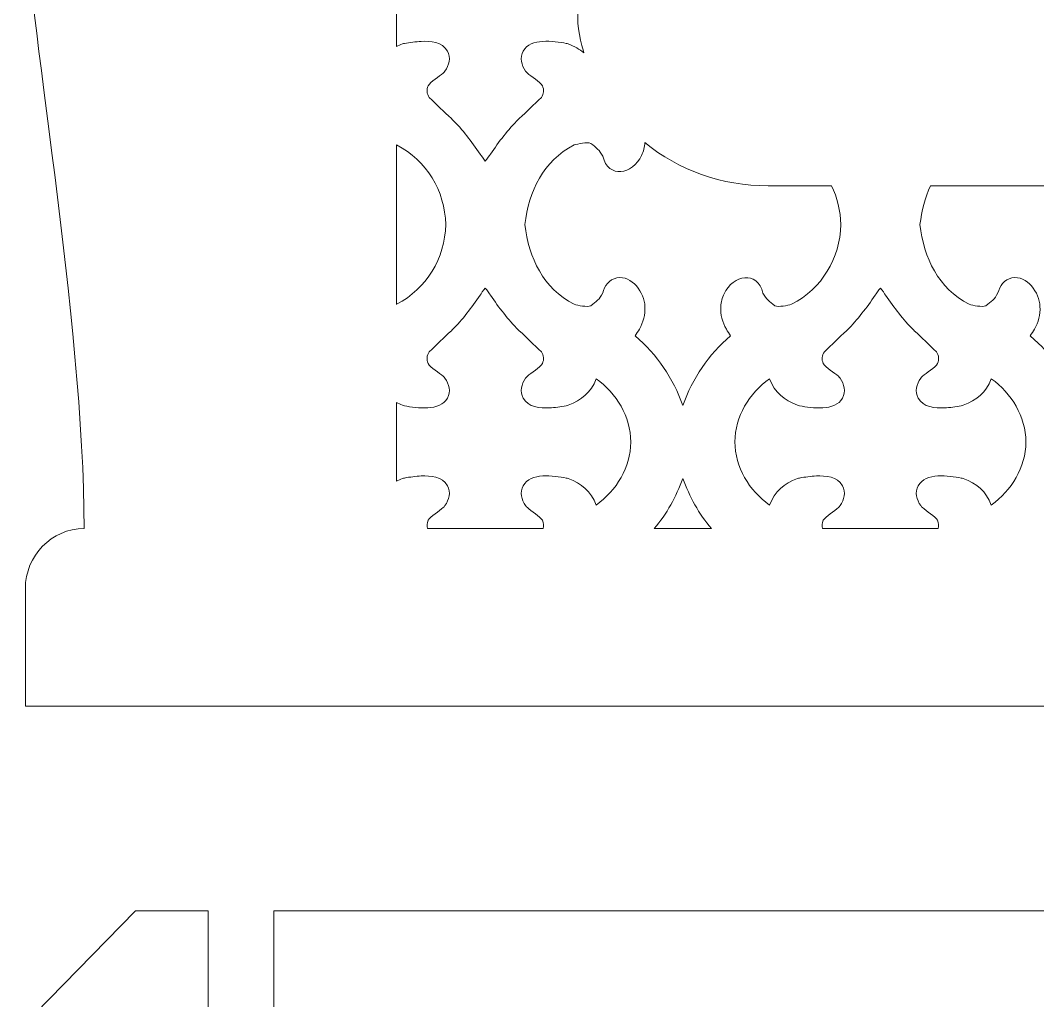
# Model space of a CAD drawing. Header units: centimetres. Extents: x -20.7 to 20.7, y -27.6 to 27.6.
# Drawn here: x -20.722 to -16.395, y -2.438 to 1.733 of the extents above; entities that cross this region are included whole.
import ezdxf

# ---------------------------------------------------------------- set-up
doc = ezdxf.new("R2010")
doc.units = ezdxf.units.CM
doc.header["$MEASUREMENT"] = 0
doc.layers.add('layer 1', color=7, linetype='Continuous')

msp = doc.modelspace()

# ---------------------------------------------------------------- linework, layer by layer
at = {"layer": 'layer 1', "color": 250, "lineweight": 9}
for points, knots in [([(-7.50279, -1.18522), (-7.50279, -1.18522), (-7.20121, -1.18541), (-7.20121, -1.18541), (-7.20121, -1.18541), (-7.20121, -1.18541), (-6.95456, -1.18541), (-6.95456, -1.18541), (-6.95456, -1.18541), (-6.95456, -1.18541), (-6.70456, -1.18541), (-6.70456, -1.18541), (-6.70456, -1.18541), (-6.70456, -1.18541), (-6.70456, -0.68541), (-6.70456, -0.68541), (-6.70456, -0.68541), (-6.70456, -0.54415), (-6.81649, -0.42964), (-6.95456, -0.42964), (-6.95456, -0.42964), (-6.95456, 0.45433), (-6.70456, 1.82606), (-6.70456, 2.19529), (-6.70456, 2.19529), (-6.70456, 2.19529), (-6.70456, 2.93388), (-6.70456, 2.93388), (-6.70456, 2.93388), (-6.70456, 3.30311), (-6.95456, 4.67484), (-6.95456, 5.55881), (-6.95456, 5.55881), (-6.81649, 5.55881), (-6.70456, 5.67332), (-6.70456, 5.81458), (-6.70456, 5.81458), (-6.70456, 5.81458), (-6.70456, 6.31458), (-6.70456, 6.31458), (-6.70456, 6.31458), (-6.70456, 6.31458), (-7.19431, 6.81459), (-7.19431, 6.81459), (-7.19431, 6.81459), (-7.19431, 6.81459), (-7.50279, 6.81459), (-7.50279, 6.81459), (-7.50279, 6.81459), (-7.50279, 6.81459), (-7.50279, 2.99458), (-7.50279, 2.99458), (-7.50279, 2.99458), (-7.50279, 2.99458), (-7.78279, 2.99458), (-7.78279, 2.99458), (-7.78279, 2.99458), (-7.78279, 2.99458), (-7.78279, 6.81459), (-7.78279, 6.81459), (-7.78279, 6.81459), (-7.78279, 6.81459), (-19.62279, 6.81459), (-19.62279, 6.81459), (-19.62279, 6.81459), (-19.62279, 6.81459), (-19.62279, 2.99458), (-19.62279, 2.99458), (-19.62279, 2.99458), (-19.62279, 2.99458), (-19.90279, 2.99458), (-19.90279, 2.99458), (-19.90279, 2.99458), (-19.90279, 2.99458), (-19.90279, 6.81459), (-19.90279, 6.81459), (-19.90279, 6.81459), (-19.90279, 6.81459), (-20.21127, 6.81459), (-20.21127, 6.81459), (-20.21127, 6.81459), (-20.21127, 6.81459), (-20.70102, 6.31458), (-20.70102, 6.31458), (-20.70102, 6.31458), (-20.70102, 6.31458), (-20.70102, 5.81458), (-20.70102, 5.81458), (-20.70102, 5.81458), (-20.70102, 5.67332), (-20.58909, 5.55881), (-20.45102, 5.55881), (-20.45102, 5.55881), (-20.45102, 4.67484), (-20.70102, 3.30311), (-20.70102, 2.93388), (-20.70102, 2.93388), (-20.70102, 2.93388), (-20.70102, 2.19529), (-20.70102, 2.19529), (-20.70102, 2.19529), (-20.70102, 1.82606), (-20.45102, 0.45433), (-20.45102, -0.42964), (-20.45102, -0.42964), (-20.58909, -0.42964), (-20.70102, -0.54415), (-20.70102, -0.68541), (-20.70102, -0.68541), (-20.70102, -0.68541), (-20.70102, -1.18541), (-20.70102, -1.18541), (-20.70102, -1.18541), (-20.70102, -1.18541), (-20.45102, -1.18541), (-20.45102, -1.18541), (-20.45102, -1.18541), (-20.45102, -1.18541), (-20.20437, -1.18541), (-20.20437, -1.18541), (-20.20437, -1.18541), (-20.20437, -1.18541), (-19.90279, -1.18522), (-19.90279, -1.18522), (-19.90279, -1.18522), (-19.90279, -1.18522), (-7.50279, -1.18522), (-7.50279, -1.18522)], [0, 0, 0, 0, 0.030303, 0.030303, 0.030303, 0.030303, 0.0606061, 0.0606061, 0.0606061, 0.0606061, 0.0909091, 0.0909091, 0.0909091, 0.0909091, 0.1212121, 0.1212121, 0.1212121, 0.1212121, 0.1515152, 0.1515152, 0.1515152, 0.1515152, 0.1818182, 0.1818182, 0.1818182, 0.1818182, 0.2121212, 0.2121212, 0.2121212, 0.2121212, 0.2424242, 0.2424242, 0.2424242, 0.2424242, 0.2727273, 0.2727273, 0.2727273, 0.2727273, 0.3030303, 0.3030303, 0.3030303, 0.3030303, 0.3333333, 0.3333333, 0.3333333, 0.3333333, 0.3636364, 0.3636364, 0.3636364, 0.3636364, 0.3939394, 0.3939394, 0.3939394, 0.3939394, 0.4242424, 0.4242424, 0.4242424, 0.4242424, 0.4545455, 0.4545455, 0.4545455, 0.4545455, 0.4848485, 0.4848485, 0.4848485, 0.4848485, 0.5151515, 0.5151515, 0.5151515, 0.5151515, 0.5454545, 0.5454545, 0.5454545, 0.5454545, 0.5757576, 0.5757576, 0.5757576, 0.5757576, 0.6060606, 0.6060606, 0.6060606, 0.6060606, 0.6363636, 0.6363636, 0.6363636, 0.6363636, 0.6666667, 0.6666667, 0.6666667, 0.6666667, 0.6969697, 0.6969697, 0.6969697, 0.6969697, 0.7272727, 0.7272727, 0.7272727, 0.7272727, 0.7575758, 0.7575758, 0.7575758, 0.7575758, 0.7878788, 0.7878788, 0.7878788, 0.7878788, 0.8181818, 0.8181818, 0.8181818, 0.8181818, 0.8484848, 0.8484848, 0.8484848, 0.8484848, 0.8787879, 0.8787879, 0.8787879, 0.8787879, 0.9090909, 0.9090909, 0.9090909, 0.9090909, 0.9393939, 0.9393939, 0.9393939, 0.9393939, 1, 1, 1, 1]), ([(-19.12279, 1.95601), (-19.12279, 1.95601), (-19.12279, 1.62166), (-19.12279, 1.62166), (-19.12279, 1.62166), (-19.11456, 1.62564), (-19.10585, 1.62933), (-19.09661, 1.6328), (-19.09661, 1.6328), (-19.09661, 1.6328), (-19.09264, 1.63429), (-19.09264, 1.63429), (-19.09264, 1.63429), (-19.09264, 1.63429), (-19.08848, 1.63509), (-19.08848, 1.63509), (-19.08848, 1.63509), (-19.06523, 1.63956), (-19.04066, 1.64273), (-19.01705, 1.6438), (-19.01705, 1.6438), (-18.97731, 1.64561), (-18.92737, 1.64184), (-18.90572, 1.60255), (-18.90572, 1.60255), (-18.88992, 1.57389), (-18.89848, 1.54303), (-18.91603, 1.51772), (-18.91603, 1.51772), (-18.91603, 1.51772), (-18.91927, 1.51303), (-18.91927, 1.51303), (-18.91927, 1.51303), (-18.91927, 1.51303), (-18.92349, 1.5092), (-18.92349, 1.5092), (-18.92349, 1.5092), (-18.93917, 1.49495), (-18.97803, 1.47273), (-18.98746, 1.45526), (-18.98746, 1.45526), (-18.99532, 1.43643), (-18.99401, 1.42177), (-18.98298, 1.40529), (-18.98298, 1.40529), (-18.95062, 1.37615), (-18.9213, 1.34431), (-18.88871, 1.31548), (-18.88871, 1.31548), (-18.88871, 1.31548), (-18.88758, 1.31448), (-18.88758, 1.31448), (-18.88758, 1.31448), (-18.88758, 1.31448), (-18.88652, 1.31342), (-18.88652, 1.31342), (-18.88652, 1.31342), (-18.84037, 1.26736), (-18.80341, 1.21771), (-18.76659, 1.16423), (-18.76659, 1.16423), (-18.76268, 1.15854), (-18.7528, 1.14404), (-18.74461, 1.13438), (-18.74461, 1.13438), (-18.73641, 1.14404), (-18.72653, 1.15855), (-18.72261, 1.16423), (-18.72261, 1.16423), (-18.68579, 1.21771), (-18.64885, 1.26736), (-18.60269, 1.31342), (-18.60269, 1.31342), (-18.60269, 1.31342), (-18.60163, 1.31448), (-18.60163, 1.31448), (-18.60163, 1.31448), (-18.60163, 1.31448), (-18.60051, 1.31547), (-18.60051, 1.31547), (-18.60051, 1.31547), (-18.56792, 1.34431), (-18.53859, 1.37615), (-18.50623, 1.4053), (-18.50623, 1.4053), (-18.4952, 1.42178), (-18.4939, 1.43642), (-18.50176, 1.45526), (-18.50176, 1.45526), (-18.51119, 1.47273), (-18.55004, 1.49495), (-18.56571, 1.5092), (-18.56571, 1.5092), (-18.56571, 1.5092), (-18.56993, 1.51303), (-18.56993, 1.51303), (-18.56993, 1.51303), (-18.56993, 1.51303), (-18.57317, 1.51772), (-18.57317, 1.51772), (-18.57317, 1.51772), (-18.59072, 1.54303), (-18.59928, 1.57389), (-18.58348, 1.60256), (-18.58348, 1.60256), (-18.5523, 1.65912), (-18.45386, 1.6453), (-18.40074, 1.63509), (-18.40074, 1.63509), (-18.40074, 1.63509), (-18.39657, 1.63429), (-18.39657, 1.63429), (-18.39657, 1.63429), (-18.39657, 1.63429), (-18.39259, 1.6328), (-18.39259, 1.6328), (-18.39259, 1.6328), (-18.36589, 1.62277), (-18.34351, 1.6109), (-18.32489, 1.59542), (-18.32489, 1.59542), (-18.32489, 1.59542), (-18.327, 1.60185), (-18.327, 1.60185), (-18.327, 1.60185), (-18.36763, 1.72986), (-18.35821, 1.85408), (-18.29874, 1.9745), (-18.29874, 1.9745), (-18.29047, 1.99125), (-18.28141, 2.00886), (-18.2732, 2.02658), (-18.2732, 2.02658), (-18.2732, 2.02658), (-18.2732, 2.05668), (-18.2732, 2.05668), (-18.2732, 2.05668), (-18.29601, 1.99789), (-18.33385, 1.96693), (-18.3926, 1.94487), (-18.3926, 1.94487), (-18.3926, 1.94487), (-18.39656, 1.94339), (-18.39656, 1.94339), (-18.39656, 1.94339), (-18.39656, 1.94339), (-18.40071, 1.94258), (-18.40071, 1.94258), (-18.40071, 1.94258), (-18.42396, 1.9381), (-18.44854, 1.93494), (-18.47215, 1.93386), (-18.47215, 1.93386), (-18.51189, 1.93205), (-18.56182, 1.93582), (-18.58348, 1.9751), (-18.58348, 1.9751), (-18.59928, 2.00377), (-18.59072, 2.03463), (-18.57317, 2.05994), (-18.57317, 2.05994), (-18.57317, 2.05994), (-18.56993, 2.06462), (-18.56993, 2.06462), (-18.56993, 2.06462), (-18.56993, 2.06462), (-18.56572, 2.06845), (-18.56572, 2.06845), (-18.56572, 2.06845), (-18.55005, 2.0827), (-18.51119, 2.10494), (-18.50175, 2.12241), (-18.50175, 2.12241), (-18.4939, 2.14124), (-18.4952, 2.15588), (-18.50623, 2.17236), (-18.50623, 2.17236), (-18.53859, 2.20151), (-18.56792, 2.23335), (-18.60051, 2.26219), (-18.60051, 2.26219), (-18.60051, 2.26219), (-18.60163, 2.26318), (-18.60163, 2.26318), (-18.60163, 2.26318), (-18.60163, 2.26318), (-18.60269, 2.26424), (-18.60269, 2.26424), (-18.60269, 2.26424), (-18.64885, 2.3103), (-18.6858, 2.35995), (-18.72261, 2.41343), (-18.72261, 2.41343), (-18.72653, 2.41911), (-18.73641, 2.43362), (-18.74461, 2.44328), (-18.74461, 2.44328), (-18.7528, 2.43362), (-18.76268, 2.41912), (-18.76659, 2.41343), (-18.76659, 2.41343), (-18.80341, 2.35995), (-18.84037, 2.3103), (-18.88652, 2.26424), (-18.88652, 2.26424), (-18.88652, 2.26424), (-18.88758, 2.26318), (-18.88758, 2.26318), (-18.88758, 2.26318), (-18.88758, 2.26318), (-18.88871, 2.26218), (-18.88871, 2.26218), (-18.88871, 2.26218), (-18.9213, 2.23335), (-18.95062, 2.20151), (-18.98298, 2.17237), (-18.98298, 2.17237), (-18.994, 2.15589), (-18.99532, 2.14124), (-18.98747, 2.12241), (-18.98747, 2.12241), (-18.97803, 2.10495), (-18.93916, 2.0827), (-18.92349, 2.06846), (-18.92349, 2.06846), (-18.92349, 2.06846), (-18.91927, 2.06463), (-18.91927, 2.06463), (-18.91927, 2.06463), (-18.91927, 2.06463), (-18.91603, 2.05994), (-18.91603, 2.05994), (-18.91603, 2.05994), (-18.89848, 2.03463), (-18.88992, 2.00377), (-18.90572, 1.97511), (-18.90572, 1.97511), (-18.93689, 1.91856), (-19.03537, 1.93233), (-19.0885, 1.94259), (-19.0885, 1.94259), (-19.0885, 1.94259), (-19.09265, 1.94339), (-19.09265, 1.94339), (-19.09265, 1.94339), (-19.09265, 1.94339), (-19.0966, 1.94487), (-19.0966, 1.94487), (-19.0966, 1.94487), (-19.10584, 1.94834), (-19.11456, 1.95203), (-19.12279, 1.95601)], [0, 0, 0, 0, 0.015625, 0.015625, 0.015625, 0.015625, 0.03125, 0.03125, 0.03125, 0.03125, 0.046875, 0.046875, 0.046875, 0.046875, 0.0625, 0.0625, 0.0625, 0.0625, 0.078125, 0.078125, 0.078125, 0.078125, 0.09375, 0.09375, 0.09375, 0.09375, 0.109375, 0.109375, 0.109375, 0.109375, 0.125, 0.125, 0.125, 0.125, 0.140625, 0.140625, 0.140625, 0.140625, 0.15625, 0.15625, 0.15625, 0.15625, 0.171875, 0.171875, 0.171875, 0.171875, 0.1875, 0.1875, 0.1875, 0.1875, 0.203125, 0.203125, 0.203125, 0.203125, 0.21875, 0.21875, 0.21875, 0.21875, 0.234375, 0.234375, 0.234375, 0.234375, 0.25, 0.25, 0.25, 0.25, 0.265625, 0.265625, 0.265625, 0.265625, 0.28125, 0.28125, 0.28125, 0.28125, 0.296875, 0.296875, 0.296875, 0.296875, 0.3125, 0.3125, 0.3125, 0.3125, 0.328125, 0.328125, 0.328125, 0.328125, 0.34375, 0.34375, 0.34375, 0.34375, 0.359375, 0.359375, 0.359375, 0.359375, 0.375, 0.375, 0.375, 0.375, 0.390625, 0.390625, 0.390625, 0.390625, 0.40625, 0.40625, 0.40625, 0.40625, 0.421875, 0.421875, 0.421875, 0.421875, 0.4375, 0.4375, 0.4375, 0.4375, 0.453125, 0.453125, 0.453125, 0.453125, 0.46875, 0.46875, 0.46875, 0.46875, 0.484375, 0.484375, 0.484375, 0.484375, 0.5, 0.5, 0.5, 0.5, 0.515625, 0.515625, 0.515625, 0.515625, 0.53125, 0.53125, 0.53125, 0.53125, 0.546875, 0.546875, 0.546875, 0.546875, 0.5625, 0.5625, 0.5625, 0.5625, 0.578125, 0.578125, 0.578125, 0.578125, 0.59375, 0.59375, 0.59375, 0.59375, 0.609375, 0.609375, 0.609375, 0.609375, 0.625, 0.625, 0.625, 0.625, 0.640625, 0.640625, 0.640625, 0.640625, 0.65625, 0.65625, 0.65625, 0.65625, 0.671875, 0.671875, 0.671875, 0.671875, 0.6875, 0.6875, 0.6875, 0.6875, 0.703125, 0.703125, 0.703125, 0.703125, 0.71875, 0.71875, 0.71875, 0.71875, 0.734375, 0.734375, 0.734375, 0.734375, 0.75, 0.75, 0.75, 0.75, 0.765625, 0.765625, 0.765625, 0.765625, 0.78125, 0.78125, 0.78125, 0.78125, 0.796875, 0.796875, 0.796875, 0.796875, 0.8125, 0.8125, 0.8125, 0.8125, 0.828125, 0.828125, 0.828125, 0.828125, 0.84375, 0.84375, 0.84375, 0.84375, 0.859375, 0.859375, 0.859375, 0.859375, 0.875, 0.875, 0.875, 0.875, 0.890625, 0.890625, 0.890625, 0.890625, 0.90625, 0.90625, 0.90625, 0.90625, 0.921875, 0.921875, 0.921875, 0.921875, 0.9375, 0.9375, 0.9375, 0.9375, 0.953125, 0.953125, 0.953125, 0.953125, 0.96875, 0.96875, 0.96875, 0.96875, 1, 1, 1, 1]), ([(-17.27176, 1.0294), (-17.36158, 1.02943), (-17.45139, 1.02932), (-17.5413, 1.02912), (-17.5413, 1.02912), (-17.73979, 1.02873), (-17.92266, 1.09583), (-18.06579, 1.21322), (-18.06579, 1.21322), (-18.06579, 1.21322), (-18.06582, 1.21277), (-18.06582, 1.21277), (-18.06582, 1.21277), (-18.06619, 1.194), (-18.07143, 1.17537), (-18.07963, 1.15856), (-18.07963, 1.15856), (-18.11952, 1.07684), (-18.22089, 1.05853), (-18.24499, 1.15515), (-18.24499, 1.15515), (-18.25848, 1.1819), (-18.2727, 1.19135), (-18.29612, 1.20983), (-18.29612, 1.20983), (-18.31261, 1.21622), (-18.34932, 1.208), (-18.36714, 1.20314), (-18.36714, 1.20314), (-18.49871, 1.1347), (-18.55931, 1.00632), (-18.5762, 0.86407), (-18.5762, 0.86407), (-18.55931, 0.72182), (-18.49871, 0.59344), (-18.36714, 0.525), (-18.36714, 0.525), (-18.34932, 0.52014), (-18.31261, 0.51192), (-18.29613, 0.51833), (-18.29613, 0.51833), (-18.27266, 0.53682), (-18.25845, 0.54626), (-18.24494, 0.57309), (-18.24494, 0.57309), (-18.23708, 0.60369), (-18.21829, 0.63055), (-18.1851, 0.63718), (-18.1851, 0.63718), (-18.12073, 0.65003), (-18.06713, 0.57375), (-18.06582, 0.51542), (-18.06582, 0.51542), (-18.06363, 0.48071), (-18.07276, 0.44891), (-18.08938, 0.41864), (-18.08938, 0.41864), (-18.09442, 0.40947), (-18.10133, 0.39984), (-18.10756, 0.3904), (-18.10756, 0.3904), (-18.01261, 0.31064), (-17.94594, 0.20965), (-17.90431, 0.09432), (-17.90431, 0.09432), (-17.86267, 0.20966), (-17.79599, 0.31065), (-17.70104, 0.39041), (-17.70104, 0.39041), (-17.70723, 0.39977), (-17.71417, 0.40944), (-17.71923, 0.41864), (-17.71923, 0.41864), (-17.73584, 0.4489), (-17.74497, 0.48069), (-17.74279, 0.51537), (-17.74279, 0.51537), (-17.74241, 0.53414), (-17.73717, 0.55278), (-17.72897, 0.56959), (-17.72897, 0.56959), (-17.68907, 0.6513), (-17.58771, 0.66961), (-17.56362, 0.573), (-17.56362, 0.573), (-17.55013, 0.54624), (-17.53592, 0.5368), (-17.51248, 0.51833), (-17.51248, 0.51833), (-17.49599, 0.51192), (-17.45929, 0.52014), (-17.44146, 0.525), (-17.44146, 0.525), (-17.31193, 0.59226), (-17.23653, 0.71934), (-17.2321, 0.86407), (-17.2321, 0.86407), (-17.23391, 0.92307), (-17.24751, 0.97912), (-17.27176, 1.0294)], [0, 0, 0, 0, 0.0384615, 0.0384615, 0.0384615, 0.0384615, 0.0769231, 0.0769231, 0.0769231, 0.0769231, 0.1153846, 0.1153846, 0.1153846, 0.1153846, 0.1538462, 0.1538462, 0.1538462, 0.1538462, 0.1923077, 0.1923077, 0.1923077, 0.1923077, 0.2307692, 0.2307692, 0.2307692, 0.2307692, 0.2692308, 0.2692308, 0.2692308, 0.2692308, 0.3076923, 0.3076923, 0.3076923, 0.3076923, 0.3461538, 0.3461538, 0.3461538, 0.3461538, 0.3846154, 0.3846154, 0.3846154, 0.3846154, 0.4230769, 0.4230769, 0.4230769, 0.4230769, 0.4615385, 0.4615385, 0.4615385, 0.4615385, 0.5, 0.5, 0.5, 0.5, 0.5384615, 0.5384615, 0.5384615, 0.5384615, 0.5769231, 0.5769231, 0.5769231, 0.5769231, 0.6153846, 0.6153846, 0.6153846, 0.6153846, 0.6538462, 0.6538462, 0.6538462, 0.6538462, 0.6923077, 0.6923077, 0.6923077, 0.6923077, 0.7307692, 0.7307692, 0.7307692, 0.7307692, 0.7692308, 0.7692308, 0.7692308, 0.7692308, 0.8076923, 0.8076923, 0.8076923, 0.8076923, 0.8461538, 0.8461538, 0.8461538, 0.8461538, 0.8846154, 0.8846154, 0.8846154, 0.8846154, 0.9230769, 0.9230769, 0.9230769, 0.9230769, 1, 1, 1, 1]), ([(-19.12279, 1.20333), (-19.12279, 1.20333), (-19.12279, 0.52481), (-19.12279, 0.52481), (-19.12279, 0.52481), (-19.12279, 0.52481), (-19.12207, 0.525), (-19.12207, 0.525), (-19.12207, 0.525), (-18.99253, 0.59226), (-18.91714, 0.71934), (-18.9127, 0.86407), (-18.9127, 0.86407), (-18.91714, 1.0088), (-18.99253, 1.13588), (-19.12207, 1.20314), (-19.12207, 1.20314), (-19.12207, 1.20314), (-19.12279, 1.20333), (-19.12279, 1.20333)], [0, 0, 0, 0, 0.1666667, 0.1666667, 0.1666667, 0.1666667, 0.3333333, 0.3333333, 0.3333333, 0.3333333, 0.5, 0.5, 0.5, 0.5, 0.6666667, 0.6666667, 0.6666667, 0.6666667, 1, 1, 1, 1]), ([(-15.59106, 1.02921), (-15.90767, 1.0297), (-16.2243, 1.02912), (-16.54091, 1.02912), (-16.54091, 1.02912), (-16.64418, 1.02912), (-16.74744, 1.02918), (-16.85071, 1.02925), (-16.85071, 1.02925), (-16.87431, 0.97867), (-16.88865, 0.92254), (-16.89559, 0.86407), (-16.89559, 0.86407), (-16.8787, 0.72182), (-16.81811, 0.59344), (-16.68653, 0.525), (-16.68653, 0.525), (-16.66871, 0.52014), (-16.63201, 0.51192), (-16.61553, 0.51833), (-16.61553, 0.51833), (-16.59206, 0.53682), (-16.57784, 0.54626), (-16.56433, 0.57309), (-16.56433, 0.57309), (-16.55647, 0.60369), (-16.53768, 0.63055), (-16.50449, 0.63718), (-16.50449, 0.63718), (-16.44012, 0.65002), (-16.38653, 0.57375), (-16.38521, 0.51542), (-16.38521, 0.51542), (-16.38302, 0.48072), (-16.39215, 0.44892), (-16.40877, 0.41865), (-16.40877, 0.41865), (-16.41381, 0.40946), (-16.42072, 0.39983), (-16.42694, 0.39039), (-16.42694, 0.39039), (-16.332, 0.31064), (-16.26533, 0.20965), (-16.2237, 0.09432), (-16.2237, 0.09432), (-16.18206, 0.20966), (-16.11538, 0.31065), (-16.02043, 0.39042), (-16.02043, 0.39042), (-16.02662, 0.39978), (-16.03356, 0.40944), (-16.03861, 0.41864), (-16.03861, 0.41864), (-16.05523, 0.4489), (-16.06436, 0.48068), (-16.06219, 0.51537), (-16.06219, 0.51537), (-16.06181, 0.53414), (-16.05657, 0.55278), (-16.04837, 0.56959), (-16.04837, 0.56959), (-16.00847, 0.65129), (-15.90711, 0.66961), (-15.88301, 0.573), (-15.88301, 0.573), (-15.86952, 0.54624), (-15.85532, 0.53681), (-15.83188, 0.51833), (-15.83188, 0.51833), (-15.81538, 0.51192), (-15.77868, 0.52014), (-15.76085, 0.525), (-15.76085, 0.525), (-15.63132, 0.59226), (-15.55592, 0.71934), (-15.55149, 0.86407), (-15.55149, 0.86407), (-15.55329, 0.92299), (-15.56687, 0.97899), (-15.59106, 1.02921)], [0, 0, 0, 0, 0.047619, 0.047619, 0.047619, 0.047619, 0.0952381, 0.0952381, 0.0952381, 0.0952381, 0.1428571, 0.1428571, 0.1428571, 0.1428571, 0.1904762, 0.1904762, 0.1904762, 0.1904762, 0.2380952, 0.2380952, 0.2380952, 0.2380952, 0.2857143, 0.2857143, 0.2857143, 0.2857143, 0.3333333, 0.3333333, 0.3333333, 0.3333333, 0.3809524, 0.3809524, 0.3809524, 0.3809524, 0.4285714, 0.4285714, 0.4285714, 0.4285714, 0.4761905, 0.4761905, 0.4761905, 0.4761905, 0.5238095, 0.5238095, 0.5238095, 0.5238095, 0.5714286, 0.5714286, 0.5714286, 0.5714286, 0.6190476, 0.6190476, 0.6190476, 0.6190476, 0.6666667, 0.6666667, 0.6666667, 0.6666667, 0.7142857, 0.7142857, 0.7142857, 0.7142857, 0.7619048, 0.7619048, 0.7619048, 0.7619048, 0.8095238, 0.8095238, 0.8095238, 0.8095238, 0.8571429, 0.8571429, 0.8571429, 0.8571429, 0.9047619, 0.9047619, 0.9047619, 0.9047619, 1, 1, 1, 1]), ([(-19.12279, 0.10648), (-19.12279, 0.10648), (-19.12279, -0.22786), (-19.12279, -0.22786), (-19.12279, -0.22786), (-19.11456, -0.22388), (-19.10584, -0.22019), (-19.0966, -0.21672), (-19.0966, -0.21672), (-19.0966, -0.21672), (-19.09264, -0.21523), (-19.09264, -0.21523), (-19.09264, -0.21523), (-19.09264, -0.21523), (-19.08848, -0.21443), (-19.08848, -0.21443), (-19.08848, -0.21443), (-19.06523, -0.20996), (-19.04066, -0.20679), (-19.01705, -0.20572), (-19.01705, -0.20572), (-18.97731, -0.20391), (-18.92737, -0.20768), (-18.90572, -0.24697), (-18.90572, -0.24697), (-18.88992, -0.27563), (-18.89848, -0.30649), (-18.91603, -0.3318), (-18.91603, -0.3318), (-18.91603, -0.3318), (-18.91928, -0.33649), (-18.91928, -0.33649), (-18.91928, -0.33649), (-18.91928, -0.33649), (-18.9235, -0.34033), (-18.9235, -0.34033), (-18.9235, -0.34033), (-18.93918, -0.35457), (-18.97803, -0.37679), (-18.98747, -0.39426), (-18.98747, -0.39426), (-18.99295, -0.40741), (-18.99396, -0.41852), (-18.99032, -0.42964), (-18.99032, -0.42964), (-18.99032, -0.42964), (-18.49889, -0.42964), (-18.49889, -0.42964), (-18.49889, -0.42964), (-18.49525, -0.41852), (-18.49627, -0.40741), (-18.50175, -0.39426), (-18.50175, -0.39426), (-18.5112, -0.37678), (-18.55003, -0.35457), (-18.56571, -0.34032), (-18.56571, -0.34032), (-18.56571, -0.34032), (-18.56993, -0.33649), (-18.56993, -0.33649), (-18.56993, -0.33649), (-18.56993, -0.33649), (-18.57317, -0.3318), (-18.57317, -0.3318), (-18.57317, -0.3318), (-18.59072, -0.30649), (-18.59928, -0.27563), (-18.58348, -0.24696), (-18.58348, -0.24696), (-18.5523, -0.1904), (-18.45386, -0.20422), (-18.40074, -0.21443), (-18.40074, -0.21443), (-18.40074, -0.21443), (-18.39657, -0.21523), (-18.39657, -0.21523), (-18.39657, -0.21523), (-18.39657, -0.21523), (-18.3926, -0.21672), (-18.3926, -0.21672), (-18.3926, -0.21672), (-18.33359, -0.23888), (-18.29568, -0.27002), (-18.2729, -0.3293), (-18.2729, -0.3293), (-18.18604, -0.26713), (-18.12678, -0.16917), (-18.12573, -0.06117), (-18.12573, -0.06117), (-18.12678, 0.0477), (-18.18604, 0.14575), (-18.2729, 0.20793), (-18.2729, 0.20793), (-18.29569, 0.14864), (-18.33359, 0.1175), (-18.39261, 0.09535), (-18.39261, 0.09535), (-18.39261, 0.09535), (-18.39659, 0.09385), (-18.39659, 0.09385), (-18.39659, 0.09385), (-18.39659, 0.09385), (-18.40077, 0.09305), (-18.40077, 0.09305), (-18.40077, 0.09305), (-18.42402, 0.0886), (-18.44854, 0.08543), (-18.47215, 0.08435), (-18.47215, 0.08435), (-18.51189, 0.08255), (-18.56182, 0.08631), (-18.58348, 0.12559), (-18.58348, 0.12559), (-18.59928, 0.15426), (-18.59072, 0.18512), (-18.57317, 0.21043), (-18.57317, 0.21043), (-18.57317, 0.21043), (-18.56993, 0.21512), (-18.56993, 0.21512), (-18.56993, 0.21512), (-18.56993, 0.21512), (-18.56571, 0.21895), (-18.56571, 0.21895), (-18.56571, 0.21895), (-18.55003, 0.2332), (-18.51119, 0.25541), (-18.50175, 0.27289), (-18.50175, 0.27289), (-18.4939, 0.29171), (-18.4952, 0.30637), (-18.50623, 0.32284), (-18.50623, 0.32284), (-18.53859, 0.352), (-18.56793, 0.38384), (-18.60052, 0.41268), (-18.60052, 0.41268), (-18.60052, 0.41268), (-18.60163, 0.41367), (-18.60163, 0.41367), (-18.60163, 0.41367), (-18.60163, 0.41367), (-18.60269, 0.41473), (-18.60269, 0.41473), (-18.60269, 0.41473), (-18.64884, 0.46079), (-18.6858, 0.51043), (-18.72261, 0.56391), (-18.72261, 0.56391), (-18.72653, 0.56959), (-18.73641, 0.5841), (-18.74461, 0.59377), (-18.74461, 0.59377), (-18.75281, 0.5841), (-18.76268, 0.5696), (-18.76659, 0.56391), (-18.76659, 0.56391), (-18.8034, 0.51043), (-18.84037, 0.46079), (-18.88652, 0.41473), (-18.88652, 0.41473), (-18.88652, 0.41473), (-18.88758, 0.41367), (-18.88758, 0.41367), (-18.88758, 0.41367), (-18.88758, 0.41367), (-18.8887, 0.41268), (-18.8887, 0.41268), (-18.8887, 0.41268), (-18.92128, 0.38384), (-18.95062, 0.352), (-18.98298, 0.32285), (-18.98298, 0.32285), (-18.994, 0.30637), (-18.99532, 0.29171), (-18.98747, 0.27289), (-18.98747, 0.27289), (-18.97803, 0.25542), (-18.93918, 0.2332), (-18.9235, 0.21896), (-18.9235, 0.21896), (-18.9235, 0.21896), (-18.91928, 0.21512), (-18.91928, 0.21512), (-18.91928, 0.21512), (-18.91928, 0.21512), (-18.91603, 0.21043), (-18.91603, 0.21043), (-18.91603, 0.21043), (-18.89848, 0.18512), (-18.88992, 0.15426), (-18.90572, 0.1256), (-18.90572, 0.1256), (-18.9369, 0.06902), (-19.03532, 0.08286), (-19.08845, 0.09306), (-19.08845, 0.09306), (-19.08845, 0.09306), (-19.09262, 0.09386), (-19.09262, 0.09386), (-19.09262, 0.09386), (-19.09262, 0.09386), (-19.0966, 0.09535), (-19.0966, 0.09535), (-19.0966, 0.09535), (-19.10584, 0.09882), (-19.11456, 0.1025), (-19.12279, 0.10648)], [0, 0, 0, 0, 0.0188679, 0.0188679, 0.0188679, 0.0188679, 0.0377358, 0.0377358, 0.0377358, 0.0377358, 0.0566038, 0.0566038, 0.0566038, 0.0566038, 0.0754717, 0.0754717, 0.0754717, 0.0754717, 0.0943396, 0.0943396, 0.0943396, 0.0943396, 0.1132075, 0.1132075, 0.1132075, 0.1132075, 0.1320755, 0.1320755, 0.1320755, 0.1320755, 0.1509434, 0.1509434, 0.1509434, 0.1509434, 0.1698113, 0.1698113, 0.1698113, 0.1698113, 0.1886792, 0.1886792, 0.1886792, 0.1886792, 0.2075472, 0.2075472, 0.2075472, 0.2075472, 0.2264151, 0.2264151, 0.2264151, 0.2264151, 0.245283, 0.245283, 0.245283, 0.245283, 0.2641509, 0.2641509, 0.2641509, 0.2641509, 0.2830189, 0.2830189, 0.2830189, 0.2830189, 0.3018868, 0.3018868, 0.3018868, 0.3018868, 0.3207547, 0.3207547, 0.3207547, 0.3207547, 0.3396226, 0.3396226, 0.3396226, 0.3396226, 0.3584906, 0.3584906, 0.3584906, 0.3584906, 0.3773585, 0.3773585, 0.3773585, 0.3773585, 0.3962264, 0.3962264, 0.3962264, 0.3962264, 0.4150943, 0.4150943, 0.4150943, 0.4150943, 0.4339623, 0.4339623, 0.4339623, 0.4339623, 0.4528302, 0.4528302, 0.4528302, 0.4528302, 0.4716981, 0.4716981, 0.4716981, 0.4716981, 0.490566, 0.490566, 0.490566, 0.490566, 0.509434, 0.509434, 0.509434, 0.509434, 0.5283019, 0.5283019, 0.5283019, 0.5283019, 0.5471698, 0.5471698, 0.5471698, 0.5471698, 0.5660377, 0.5660377, 0.5660377, 0.5660377, 0.5849057, 0.5849057, 0.5849057, 0.5849057, 0.6037736, 0.6037736, 0.6037736, 0.6037736, 0.6226415, 0.6226415, 0.6226415, 0.6226415, 0.6415094, 0.6415094, 0.6415094, 0.6415094, 0.6603774, 0.6603774, 0.6603774, 0.6603774, 0.6792453, 0.6792453, 0.6792453, 0.6792453, 0.6981132, 0.6981132, 0.6981132, 0.6981132, 0.7169811, 0.7169811, 0.7169811, 0.7169811, 0.7358491, 0.7358491, 0.7358491, 0.7358491, 0.754717, 0.754717, 0.754717, 0.754717, 0.7735849, 0.7735849, 0.7735849, 0.7735849, 0.7924528, 0.7924528, 0.7924528, 0.7924528, 0.8113208, 0.8113208, 0.8113208, 0.8113208, 0.8301887, 0.8301887, 0.8301887, 0.8301887, 0.8490566, 0.8490566, 0.8490566, 0.8490566, 0.8679245, 0.8679245, 0.8679245, 0.8679245, 0.8867925, 0.8867925, 0.8867925, 0.8867925, 0.9056604, 0.9056604, 0.9056604, 0.9056604, 0.9245283, 0.9245283, 0.9245283, 0.9245283, 0.9433962, 0.9433962, 0.9433962, 0.9433962, 0.9622642, 0.9622642, 0.9622642, 0.9622642, 1, 1, 1, 1]), ([(-17.30972, -0.42964), (-17.30972, -0.42964), (-16.81829, -0.42964), (-16.81829, -0.42964), (-16.81829, -0.42964), (-16.81464, -0.41852), (-16.81566, -0.40741), (-16.82114, -0.39426), (-16.82114, -0.39426), (-16.83058, -0.37679), (-16.86943, -0.35457), (-16.88511, -0.34033), (-16.88511, -0.34033), (-16.88511, -0.34033), (-16.88933, -0.33649), (-16.88933, -0.33649), (-16.88933, -0.33649), (-16.88933, -0.33649), (-16.89258, -0.3318), (-16.89258, -0.3318), (-16.89258, -0.3318), (-16.91013, -0.30649), (-16.91869, -0.27563), (-16.90289, -0.24697), (-16.90289, -0.24697), (-16.87171, -0.1904), (-16.77325, -0.20421), (-16.72013, -0.21443), (-16.72013, -0.21443), (-16.72013, -0.21443), (-16.71597, -0.21523), (-16.71597, -0.21523), (-16.71597, -0.21523), (-16.71597, -0.21523), (-16.71201, -0.21672), (-16.71201, -0.21672), (-16.71201, -0.21672), (-16.65299, -0.23888), (-16.61508, -0.27001), (-16.59229, -0.3293), (-16.59229, -0.3293), (-16.50543, -0.26713), (-16.44617, -0.16917), (-16.44512, -0.06117), (-16.44512, -0.06117), (-16.44617, 0.0477), (-16.50543, 0.14575), (-16.59229, 0.20793), (-16.59229, 0.20793), (-16.61508, 0.14864), (-16.65299, 0.1175), (-16.71201, 0.09535), (-16.71201, 0.09535), (-16.71201, 0.09535), (-16.71599, 0.09386), (-16.71599, 0.09386), (-16.71599, 0.09386), (-16.71599, 0.09386), (-16.72016, 0.09306), (-16.72016, 0.09306), (-16.72016, 0.09306), (-16.74342, 0.08859), (-16.76794, 0.08543), (-16.79156, 0.08435), (-16.79156, 0.08435), (-16.8313, 0.08255), (-16.88124, 0.08631), (-16.90289, 0.1256), (-16.90289, 0.1256), (-16.91869, 0.15426), (-16.91013, 0.18512), (-16.89258, 0.21043), (-16.89258, 0.21043), (-16.89258, 0.21043), (-16.88933, 0.21512), (-16.88933, 0.21512), (-16.88933, 0.21512), (-16.88933, 0.21512), (-16.88511, 0.21896), (-16.88511, 0.21896), (-16.88511, 0.21896), (-16.86943, 0.2332), (-16.83058, 0.25542), (-16.82114, 0.27289), (-16.82114, 0.27289), (-16.81329, 0.29171), (-16.8146, 0.30637), (-16.82563, 0.32285), (-16.82563, 0.32285), (-16.85798, 0.352), (-16.88734, 0.38384), (-16.91992, 0.41268), (-16.91992, 0.41268), (-16.91992, 0.41268), (-16.92104, 0.41367), (-16.92104, 0.41367), (-16.92104, 0.41367), (-16.92104, 0.41367), (-16.9221, 0.41473), (-16.9221, 0.41473), (-16.9221, 0.41473), (-16.96825, 0.46079), (-17.00521, 0.51043), (-17.04202, 0.56391), (-17.04202, 0.56391), (-17.04593, 0.56959), (-17.0558, 0.5841), (-17.064, 0.59377), (-17.064, 0.59377), (-17.0722, 0.5841), (-17.08208, 0.56959), (-17.086, 0.56391), (-17.086, 0.56391), (-17.12281, 0.51043), (-17.15976, 0.46079), (-17.20591, 0.41473), (-17.20591, 0.41473), (-17.20591, 0.41473), (-17.20697, 0.41367), (-17.20697, 0.41367), (-17.20697, 0.41367), (-17.20697, 0.41367), (-17.20809, 0.41268), (-17.20809, 0.41268), (-17.20809, 0.41268), (-17.24067, 0.38384), (-17.27002, 0.35199), (-17.30237, 0.32284), (-17.30237, 0.32284), (-17.31341, 0.30636), (-17.31471, 0.29171), (-17.30686, 0.27289), (-17.30686, 0.27289), (-17.29742, 0.25542), (-17.25857, 0.2332), (-17.24289, 0.21895), (-17.24289, 0.21895), (-17.24289, 0.21895), (-17.23867, 0.21512), (-17.23867, 0.21512), (-17.23867, 0.21512), (-17.23867, 0.21512), (-17.23543, 0.21043), (-17.23543, 0.21043), (-17.23543, 0.21043), (-17.21788, 0.18512), (-17.20932, 0.15426), (-17.22512, 0.1256), (-17.22512, 0.1256), (-17.25631, 0.06901), (-17.35472, 0.08287), (-17.40784, 0.09305), (-17.40784, 0.09305), (-17.40784, 0.09305), (-17.41202, 0.09385), (-17.41202, 0.09385), (-17.41202, 0.09385), (-17.41202, 0.09385), (-17.416, 0.09535), (-17.416, 0.09535), (-17.416, 0.09535), (-17.47502, 0.1175), (-17.51292, 0.14864), (-17.53571, 0.20792), (-17.53571, 0.20792), (-17.62257, 0.14576), (-17.68182, 0.04779), (-17.68287, -0.06021), (-17.68287, -0.06021), (-17.68182, -0.16908), (-17.62256, -0.26711), (-17.53571, -0.3293), (-17.53571, -0.3293), (-17.51292, -0.27001), (-17.47502, -0.23888), (-17.41601, -0.21672), (-17.41601, -0.21672), (-17.41601, -0.21672), (-17.41204, -0.21523), (-17.41204, -0.21523), (-17.41204, -0.21523), (-17.41204, -0.21523), (-17.40787, -0.21443), (-17.40787, -0.21443), (-17.40787, -0.21443), (-17.38462, -0.20996), (-17.36006, -0.2068), (-17.33645, -0.20572), (-17.33645, -0.20572), (-17.29671, -0.20391), (-17.24677, -0.20768), (-17.22512, -0.24697), (-17.22512, -0.24697), (-17.20932, -0.27563), (-17.21788, -0.30649), (-17.23543, -0.3318), (-17.23543, -0.3318), (-17.23543, -0.3318), (-17.23867, -0.33649), (-17.23867, -0.33649), (-17.23867, -0.33649), (-17.23867, -0.33649), (-17.24289, -0.34032), (-17.24289, -0.34032), (-17.24289, -0.34032), (-17.25857, -0.35457), (-17.29742, -0.37679), (-17.30686, -0.39426), (-17.30686, -0.39426), (-17.31234, -0.40741), (-17.31336, -0.41852), (-17.30972, -0.42964)], [0, 0, 0, 0, 0.0185185, 0.0185185, 0.0185185, 0.0185185, 0.037037, 0.037037, 0.037037, 0.037037, 0.0555556, 0.0555556, 0.0555556, 0.0555556, 0.0740741, 0.0740741, 0.0740741, 0.0740741, 0.0925926, 0.0925926, 0.0925926, 0.0925926, 0.1111111, 0.1111111, 0.1111111, 0.1111111, 0.1296296, 0.1296296, 0.1296296, 0.1296296, 0.1481481, 0.1481481, 0.1481481, 0.1481481, 0.1666667, 0.1666667, 0.1666667, 0.1666667, 0.1851852, 0.1851852, 0.1851852, 0.1851852, 0.2037037, 0.2037037, 0.2037037, 0.2037037, 0.2222222, 0.2222222, 0.2222222, 0.2222222, 0.2407407, 0.2407407, 0.2407407, 0.2407407, 0.2592593, 0.2592593, 0.2592593, 0.2592593, 0.2777778, 0.2777778, 0.2777778, 0.2777778, 0.2962963, 0.2962963, 0.2962963, 0.2962963, 0.3148148, 0.3148148, 0.3148148, 0.3148148, 0.3333333, 0.3333333, 0.3333333, 0.3333333, 0.3518519, 0.3518519, 0.3518519, 0.3518519, 0.3703704, 0.3703704, 0.3703704, 0.3703704, 0.3888889, 0.3888889, 0.3888889, 0.3888889, 0.4074074, 0.4074074, 0.4074074, 0.4074074, 0.4259259, 0.4259259, 0.4259259, 0.4259259, 0.4444444, 0.4444444, 0.4444444, 0.4444444, 0.462963, 0.462963, 0.462963, 0.462963, 0.4814815, 0.4814815, 0.4814815, 0.4814815, 0.5, 0.5, 0.5, 0.5, 0.5185185, 0.5185185, 0.5185185, 0.5185185, 0.537037, 0.537037, 0.537037, 0.537037, 0.5555556, 0.5555556, 0.5555556, 0.5555556, 0.5740741, 0.5740741, 0.5740741, 0.5740741, 0.5925926, 0.5925926, 0.5925926, 0.5925926, 0.6111111, 0.6111111, 0.6111111, 0.6111111, 0.6296296, 0.6296296, 0.6296296, 0.6296296, 0.6481481, 0.6481481, 0.6481481, 0.6481481, 0.6666667, 0.6666667, 0.6666667, 0.6666667, 0.6851852, 0.6851852, 0.6851852, 0.6851852, 0.7037037, 0.7037037, 0.7037037, 0.7037037, 0.7222222, 0.7222222, 0.7222222, 0.7222222, 0.7407407, 0.7407407, 0.7407407, 0.7407407, 0.7592593, 0.7592593, 0.7592593, 0.7592593, 0.7777778, 0.7777778, 0.7777778, 0.7777778, 0.7962963, 0.7962963, 0.7962963, 0.7962963, 0.8148148, 0.8148148, 0.8148148, 0.8148148, 0.8333333, 0.8333333, 0.8333333, 0.8333333, 0.8518519, 0.8518519, 0.8518519, 0.8518519, 0.8703704, 0.8703704, 0.8703704, 0.8703704, 0.8888889, 0.8888889, 0.8888889, 0.8888889, 0.9074074, 0.9074074, 0.9074074, 0.9074074, 0.9259259, 0.9259259, 0.9259259, 0.9259259, 0.9444444, 0.9444444, 0.9444444, 0.9444444, 0.962963, 0.962963, 0.962963, 0.962963, 1, 1, 1, 1]), ([(-18.02562, -0.42964), (-18.02562, -0.42964), (-17.783, -0.42964), (-17.783, -0.42964), (-17.783, -0.42964), (-17.83584, -0.36641), (-17.87591, -0.29435), (-17.90431, -0.21568), (-17.90431, -0.21568), (-17.9327, -0.29435), (-17.97278, -0.36641), (-18.02562, -0.42964)], [0, 0, 0, 0, 0.25, 0.25, 0.25, 0.25, 0.5, 0.5, 0.5, 0.5, 1, 1, 1, 1]), ([(-7.52411, -10.0562), (-7.52411, -10.0562), (-7.22253, -10.05639), (-7.22253, -10.05639), (-7.22253, -10.05639), (-7.22253, -10.05639), (-6.97588, -10.05639), (-6.97588, -10.05639), (-6.97588, -10.05639), (-6.97588, -10.05639), (-6.72588, -10.05639), (-6.72588, -10.05639), (-6.72588, -10.05639), (-6.72588, -10.05639), (-6.72588, -9.55639), (-6.72588, -9.55639), (-6.72588, -9.55639), (-6.72588, -9.41513), (-6.83781, -9.30062), (-6.97588, -9.30062), (-6.97588, -9.30062), (-6.97588, -8.41665), (-6.72588, -7.04492), (-6.72588, -6.67569), (-6.72588, -6.67569), (-6.72588, -6.67569), (-6.72588, -5.9371), (-6.72588, -5.9371), (-6.72588, -5.9371), (-6.72588, -5.56787), (-6.97588, -4.19614), (-6.97588, -3.31217), (-6.97588, -3.31217), (-6.83781, -3.31217), (-6.72588, -3.19766), (-6.72588, -3.0564), (-6.72588, -3.0564), (-6.72588, -3.0564), (-6.72588, -2.5564), (-6.72588, -2.5564), (-6.72588, -2.5564), (-6.72588, -2.5564), (-7.21563, -2.05639), (-7.21563, -2.05639), (-7.21563, -2.05639), (-7.21563, -2.05639), (-7.52411, -2.05639), (-7.52411, -2.05639), (-7.52411, -2.05639), (-7.52411, -2.05639), (-7.52411, -5.8764), (-7.52411, -5.8764), (-7.52411, -5.8764), (-7.52411, -5.8764), (-7.80411, -5.8764), (-7.80411, -5.8764), (-7.80411, -5.8764), (-7.80411, -5.8764), (-7.80411, -2.05639), (-7.80411, -2.05639), (-7.80411, -2.05639), (-7.80411, -2.05639), (-19.64411, -2.05639), (-19.64411, -2.05639), (-19.64411, -2.05639), (-19.64411, -2.05639), (-19.64411, -5.8764), (-19.64411, -5.8764), (-19.64411, -5.8764), (-19.64411, -5.8764), (-19.92411, -5.8764), (-19.92411, -5.8764), (-19.92411, -5.8764), (-19.92411, -5.8764), (-19.92411, -2.05639), (-19.92411, -2.05639), (-19.92411, -2.05639), (-19.92411, -2.05639), (-20.23259, -2.05639), (-20.23259, -2.05639), (-20.23259, -2.05639), (-20.23259, -2.05639), (-20.72234, -2.5564), (-20.72234, -2.5564), (-20.72234, -2.5564), (-20.72234, -2.5564), (-20.72234, -3.0564), (-20.72234, -3.0564), (-20.72234, -3.0564), (-20.72234, -3.19766), (-20.61041, -3.31217), (-20.47234, -3.31217), (-20.47234, -3.31217), (-20.47234, -4.19614), (-20.72234, -5.56787), (-20.72234, -5.9371), (-20.72234, -5.9371), (-20.72234, -5.9371), (-20.72234, -6.67569), (-20.72234, -6.67569), (-20.72234, -6.67569), (-20.72234, -7.04492), (-20.47234, -8.41665), (-20.47234, -9.30062), (-20.47234, -9.30062), (-20.61041, -9.30062), (-20.72234, -9.41513), (-20.72234, -9.55639), (-20.72234, -9.55639), (-20.72234, -9.55639), (-20.72234, -10.05639), (-20.72234, -10.05639), (-20.72234, -10.05639), (-20.72234, -10.05639), (-20.47234, -10.05639), (-20.47234, -10.05639), (-20.47234, -10.05639), (-20.47234, -10.05639), (-20.22569, -10.05639), (-20.22569, -10.05639), (-20.22569, -10.05639), (-20.22569, -10.05639), (-19.92411, -10.0562), (-19.92411, -10.0562), (-19.92411, -10.0562), (-19.92411, -10.0562), (-7.52411, -10.0562), (-7.52411, -10.0562)], [0, 0, 0, 0, 0.030303, 0.030303, 0.030303, 0.030303, 0.0606061, 0.0606061, 0.0606061, 0.0606061, 0.0909091, 0.0909091, 0.0909091, 0.0909091, 0.1212121, 0.1212121, 0.1212121, 0.1212121, 0.1515152, 0.1515152, 0.1515152, 0.1515152, 0.1818182, 0.1818182, 0.1818182, 0.1818182, 0.2121212, 0.2121212, 0.2121212, 0.2121212, 0.2424242, 0.2424242, 0.2424242, 0.2424242, 0.2727273, 0.2727273, 0.2727273, 0.2727273, 0.3030303, 0.3030303, 0.3030303, 0.3030303, 0.3333333, 0.3333333, 0.3333333, 0.3333333, 0.3636364, 0.3636364, 0.3636364, 0.3636364, 0.3939394, 0.3939394, 0.3939394, 0.3939394, 0.4242424, 0.4242424, 0.4242424, 0.4242424, 0.4545455, 0.4545455, 0.4545455, 0.4545455, 0.4848485, 0.4848485, 0.4848485, 0.4848485, 0.5151515, 0.5151515, 0.5151515, 0.5151515, 0.5454545, 0.5454545, 0.5454545, 0.5454545, 0.5757576, 0.5757576, 0.5757576, 0.5757576, 0.6060606, 0.6060606, 0.6060606, 0.6060606, 0.6363636, 0.6363636, 0.6363636, 0.6363636, 0.6666667, 0.6666667, 0.6666667, 0.6666667, 0.6969697, 0.6969697, 0.6969697, 0.6969697, 0.7272727, 0.7272727, 0.7272727, 0.7272727, 0.7575758, 0.7575758, 0.7575758, 0.7575758, 0.7878788, 0.7878788, 0.7878788, 0.7878788, 0.8181818, 0.8181818, 0.8181818, 0.8181818, 0.8484848, 0.8484848, 0.8484848, 0.8484848, 0.8787879, 0.8787879, 0.8787879, 0.8787879, 0.9090909, 0.9090909, 0.9090909, 0.9090909, 0.9393939, 0.9393939, 0.9393939, 0.9393939, 1, 1, 1, 1])]:
    msp.add_open_spline(points, degree=3, knots=knots, dxfattribs=at)

doc.saveas('drawing.dxf')
